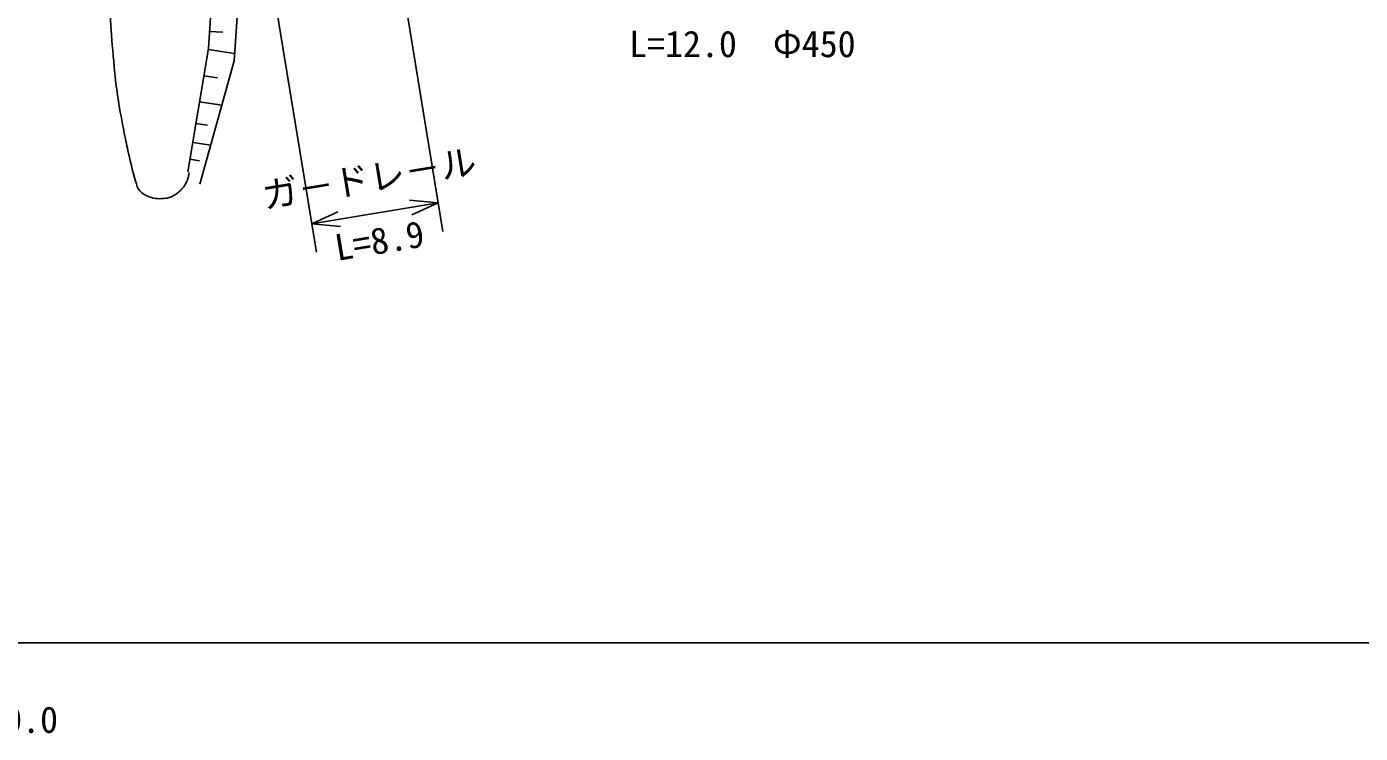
# Model space of a CAD drawing. Units: millimetres on the paper, with parts at other scales. Extents: x 40 to 680, y 20 to 380.
# Drawn here: x 368.8 to 461.3, y 198.7 to 247.7 of the extents above; entities that cross this region are included whole.
import ezdxf
from ezdxf.enums import TextEntityAlignment as Align

# ---------------------------------------------------------------- set-up
doc = ezdxf.new("R2010")
doc.units = ezdxf.units.MM
for name, color, linetype, lineweight in [('M-BGD', 7, 'Continuous', 25), ('M-STR-HTXT', 7, 'Continuous', 13), ('M-STR-STRC', 7, 'Continuous', 25), ('M-TTL-BAND', 7, 'Continuous', 25), ('作業ﾚｲﾔ1', 7, 'Continuous', 13)]:
    doc.layers.add(name, color=color, linetype=linetype, lineweight=lineweight)
doc.styles.add('@ＭＳ ゴシック', font='')
doc.styles.add('ＭＳ ゴシック', font='')
doc.styles.get('@ＭＳ ゴシック').set_extended_font_data('@MS Gothic')
doc.styles.get('ＭＳ ゴシック').set_extended_font_data('MS Gothic')

msp = doc.modelspace()

# ---------------------------------------------------------------- linework, layer by layer
at = {"layer": 'M-BGD'}
for p, q in [((383.692, 253.068), (383.183, 245.363)), ((381.744, 251.798), (381.405, 246.21)), ((381.477, 247.398), (382.395, 247.335)), ((381.405, 246.21), (379.965, 237.659)), ((383.183, 245.363), (380.811, 236.812)), ((381.393, 246.154), (383.216, 245.872)), ((381.085, 244.324), (382.016, 244.18)), ((380.78, 242.516), (382.321, 242.278)), ((380.528, 241.017), (381.338, 240.892)), ((380.305, 239.695), (381.552, 239.502)), ((380.109, 238.528), (380.786, 238.423))]:
    msp.add_line(p, q, dxfattribs=at)
msp.add_open_spline([(380.065, 237.617), (379.981, 237.217), (379.952, 237.032), (379.748, 236.723), (379.571, 236.457), (379.441, 236.317), (379.175, 236.139), (378.879, 235.94), (378.679, 235.834), (378.323, 235.808), (377.854, 235.774), (377.565, 235.804), (377.133, 235.99), (376.917, 236.084), (376.787, 236.15), (376.635, 236.329), (376.45, 236.549), (376.436, 236.733), (376.345, 237.006), (376.098, 237.744), (376.031, 238.179), (375.858, 238.938), (375.735, 239.48), (375.663, 239.783), (375.557, 240.329), (375.378, 241.26), (375.272, 241.782), (375.133, 242.72), (375.032, 243.407), (374.955, 243.79), (374.895, 244.482), (374.692, 246.831), (374.546, 248.151), (374.547, 250.509), (374.548, 251.801), (374.663, 252.523), (374.659, 253.815), (374.655, 255.188), (374.632, 255.963), (374.458, 257.325), (374.3, 258.555), (374.193, 259.248), (373.862, 260.443), (373.614, 261.337), (373.554, 261.884), (373.099, 262.693), (372.842, 263.152), (372.621, 263.368), (372.237, 263.728), (371.686, 264.244), (371.047, 264.52), (370.578, 264.722)], degree=3, knots=[0, 0, 0, 0, 1, 1, 1, 2, 2, 2, 3, 3, 3, 4, 4, 4, 5, 5, 5, 6, 6, 6, 7, 7, 7, 8, 8, 8, 9, 9, 9, 10, 10, 10, 11, 11, 11, 12, 12, 12, 13, 13, 13, 14, 14, 14, 15, 15, 15, 16, 16, 16, 17, 17, 17, 17], dxfattribs=at)
at = {"layer": 'M-STR-STRC'}
for p, q in [((392.647, 264.119), (397.668, 233.529)), ((383.865, 262.678), (388.886, 232.087)), ((388.562, 234.061), (397.344, 235.502)), ((397.344, 235.502), (395.354, 235.7)), ((395.522, 234.679), (397.344, 235.502)), ((390.384, 234.884), (388.562, 234.061)), ((388.562, 234.061), (390.552, 233.863))]:
    msp.add_line(p, q, dxfattribs=at)
at = {"layer": 'M-TTL-BAND'}
msp.add_line((40, 205), (579, 205), dxfattribs=at)
at = {"layer": '作業ﾚｲﾔ1'}
for p, q in [((383.692, 253.068), (383.183, 245.363)), ((381.744, 251.798), (381.405, 246.21)), ((381.405, 246.21), (379.965, 237.659)), ((383.183, 245.363), (380.811, 236.812))]:
    msp.add_line(p, q, dxfattribs=at)
msp.add_open_spline([(380.065, 237.617), (379.981, 237.217), (379.952, 237.032), (379.748, 236.723), (379.571, 236.457), (379.441, 236.317), (379.175, 236.139), (378.879, 235.94), (378.679, 235.834), (378.323, 235.808), (377.854, 235.774), (377.565, 235.804), (377.133, 235.99), (376.917, 236.084), (376.787, 236.15), (376.635, 236.329), (376.45, 236.549), (376.436, 236.733), (376.345, 237.006), (376.098, 237.744), (376.031, 238.179), (375.858, 238.938), (375.735, 239.48), (375.663, 239.783), (375.557, 240.329), (375.378, 241.26), (375.272, 241.782), (375.133, 242.72), (375.032, 243.407), (374.955, 243.79), (374.895, 244.482), (374.692, 246.831), (374.546, 248.151), (374.547, 250.509), (374.548, 251.801), (374.663, 252.523), (374.659, 253.815), (374.655, 255.188), (374.632, 255.963), (374.458, 257.325), (374.3, 258.555), (374.193, 259.248), (373.862, 260.443), (373.614, 261.337), (373.554, 261.884), (373.099, 262.693), (372.842, 263.152), (372.621, 263.368), (372.237, 263.728), (371.686, 264.244), (371.047, 264.52), (370.578, 264.722)], degree=3, knots=[0, 0, 0, 0, 1, 1, 1, 2, 2, 2, 3, 3, 3, 4, 4, 4, 5, 5, 5, 6, 6, 6, 7, 7, 7, 8, 8, 8, 9, 9, 9, 10, 10, 10, 11, 11, 11, 12, 12, 12, 13, 13, 13, 14, 14, 14, 15, 15, 15, 16, 16, 16, 17, 17, 17, 17], dxfattribs=at)

# ---------------------------------------------------------------- texts
at = {"layer": 'M-STR-HTXT', "style": 'ＭＳ ゴシック'}
msp.add_text('L=12.0\u3000Φ450', height=1.833, dxfattribs=at).set_placement((418.452, 247.446), align=Align.TOP_CENTER)
at = {"layer": 'M-STR-STRC', "style": 'ＭＳ ゴシック'}
msp.add_text('ガ－ドレ－ル', height=1.833, rotation=9.321, dxfattribs=at).set_placement((392.791, 235.768), align=Align.BOTTOM_CENTER)
at = {"layer": 'M-STR-STRC', "style": '@ＭＳ ゴシック'}
msp.add_text('L=8.9', height=1.833, rotation=9.321, dxfattribs=at).set_placement((393.115, 233.795), align=Align.TOP_CENTER)
at = {"layer": 'M-TTL-BAND', "style": 'ＭＳ ゴシック'}
msp.add_text('300.0', height=1.833, dxfattribs=at).set_placement((367.844, 198.195), align=Align.BOTTOM_CENTER)

doc.saveas('drawing.dxf')
